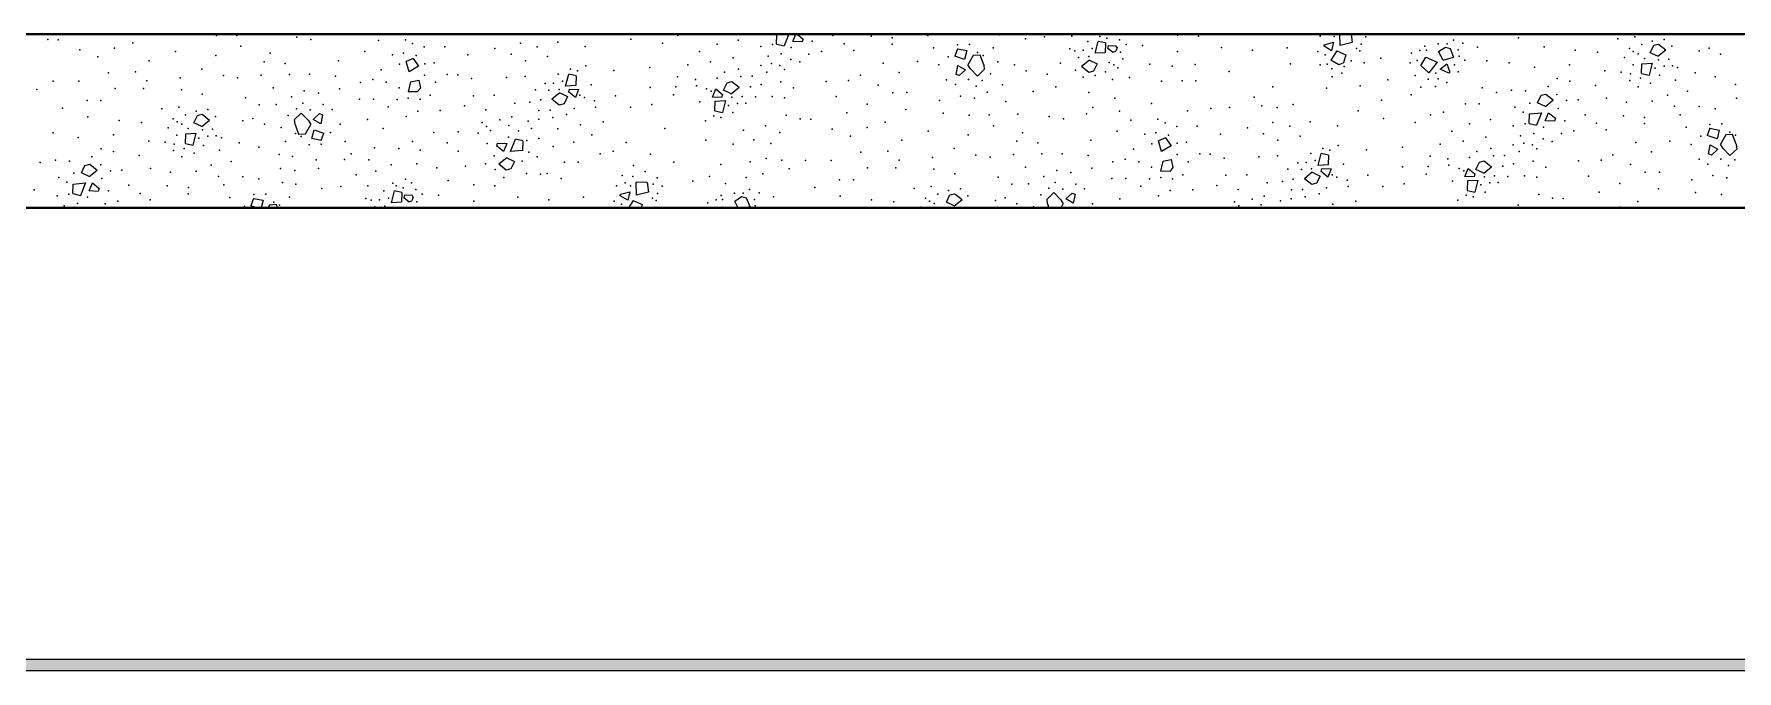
# Model space of a CAD drawing. Header units: metres. Extents: x -1.9 to 95.3, y -2.2 to 2.5.
# Drawn here: x 4.227 to 5.697, y 1.035 to 1.585 of the extents above; entities that cross this region are included whole.
import ezdxf

# ---------------------------------------------------------------- set-up
doc = ezdxf.new("R2010")
doc.units = ezdxf.units.M
doc.header["$MEASUREMENT"] = 0
doc.layers.add('FORRO.EXEC', color=7, linetype='Continuous')
doc.layers.add('LAJES.EST', color=7, linetype='Continuous')
for name, color, linetype, lineweight in [('FORRO.EXEC_Caneta_No__241', 7, 'Continuous', 13), ('LAJES.EST_Caneta_No__1', 7, 'Continuous', 40), ('LAJES.EST_Caneta_No__241', 7, 'Continuous', 13)]:
    doc.layers.add(name, color=color, linetype=linetype, lineweight=lineweight)

# ---------------------------------------------------------------- blocks, each defined once
blk = doc.blocks.new('*X26', base_point=(59.5557, -2.115))
at = {"layer": 'LAJES.EST_Caneta_No__241', "color": 7, "linetype": 'Continuous', "lineweight": 13}
for p, q in [((4.8679, 1.5763), (4.8682, 1.5847)), ((4.8679, 1.5763), (4.8744, 1.5749)), ((4.8682, 1.5847), (4.8719, 1.585)), ((4.8784, 1.585), (4.8744, 1.5749)), ((4.8819, 1.5787), (4.8845, 1.585)), ((4.8899, 1.5783), (4.8819, 1.5787)), ((4.8856, 1.585), (4.8906, 1.5809)), ((4.8906, 1.5809), (4.8899, 1.5783)), ((5.143, 1.5684), (5.1455, 1.5787)), ((5.152, 1.5773), (5.1455, 1.5787)), ((5.152, 1.5773), (5.1517, 1.5689)), ((5.1539, 1.5726), (5.1546, 1.5752)), ((5.1546, 1.5752), (5.1609, 1.5749)), ((5.1619, 1.5734), (5.1609, 1.5749)), ((5.3407, 1.5744), (5.3408, 1.5757)), ((5.3472, 1.5706), (5.3407, 1.5744)), ((5.3408, 1.5757), (5.3489, 1.578)), ((5.3489, 1.578), (5.3472, 1.5706)), ((5.3547, 1.575), (5.3544, 1.585)), ((5.3649, 1.5776), (5.3547, 1.575)), ((5.364, 1.585), (5.3649, 1.5776)), ((5.4396, 1.5698), (5.4454, 1.5738)), ((5.4454, 1.5738), (5.4495, 1.5726)), ((5.6223, 1.5689), (5.6254, 1.5753)), ((5.6254, 1.5753), (5.6295, 1.5763)), ((5.6295, 1.5763), (5.6358, 1.5713)), ((4.554, 1.564), (4.5479, 1.5613)), ((4.5506, 1.5523), (4.5479, 1.5613)), ((4.554, 1.564), (4.5587, 1.5572)), ((5.024, 1.5722), (5.0217, 1.5659)), ((5.0301, 1.5631), (5.0217, 1.5659)), ((5.024, 1.5722), (5.0322, 1.5707)), ((5.0322, 1.5707), (5.0301, 1.5631)), ((5.0377, 1.5665), (5.0331, 1.5585)), ((5.0437, 1.5669), (5.0377, 1.5665)), ((5.0467, 1.5585), (5.0437, 1.5669)), ((5.138, 1.5625), (5.1311, 1.5569)), ((5.138, 1.5625), (5.1446, 1.5593)), ((5.1446, 1.5593), (5.1416, 1.5529)), ((5.1517, 1.5689), (5.143, 1.5684)), ((5.158, 1.5693), (5.1539, 1.5726)), ((5.158, 1.5693), (5.1607, 1.5703)), ((5.1619, 1.5734), (5.1607, 1.5703)), ((5.3518, 1.5704), (5.3465, 1.5625)), ((5.3535, 1.5585), (5.3465, 1.5625)), ((5.3518, 1.5704), (5.3594, 1.567)), ((5.3574, 1.5602), (5.3535, 1.5585)), ((5.3594, 1.567), (5.3574, 1.5602)), ((5.4242, 1.5579), (5.4286, 1.565)), ((5.4286, 1.565), (5.4382, 1.5606)), ((5.4382, 1.5606), (5.4312, 1.5515)), ((5.4434, 1.5624), (5.4396, 1.5698)), ((5.4408, 1.5546), (5.4468, 1.5592)), ((5.4434, 1.5624), (5.4525, 1.5651)), ((5.4468, 1.5592), (5.4494, 1.5522)), ((5.4495, 1.5726), (5.4525, 1.5651)), ((5.6149, 1.551), (5.6152, 1.5593)), ((5.6152, 1.5593), (5.6239, 1.5599)), ((5.6239, 1.5599), (5.6214, 1.5496)), ((5.629, 1.5658), (5.6223, 1.5689)), ((5.629, 1.5658), (5.6358, 1.5713)), ((4.5587, 1.5572), (4.5506, 1.5523)), ((4.5516, 1.5438), (4.5589, 1.5452)), ((4.5589, 1.5452), (4.5603, 1.5383)), ((4.6857, 1.5401), (4.6883, 1.5504)), ((4.6948, 1.549), (4.6883, 1.5504)), ((4.6948, 1.549), (4.6944, 1.5407)), ((5.023, 1.5501), (5.0244, 1.5579)), ((5.0255, 1.5491), (5.023, 1.5501)), ((5.0244, 1.5579), (5.031, 1.5542)), ((5.031, 1.5542), (5.0255, 1.5491)), ((5.0353, 1.555), (5.0331, 1.5585)), ((5.0414, 1.5487), (5.0353, 1.555)), ((5.0472, 1.5543), (5.0414, 1.5487)), ((5.0467, 1.5585), (5.0472, 1.5543)), ((5.1375, 1.5519), (5.1311, 1.5569)), ((5.1416, 1.5529), (5.1375, 1.5519)), ((5.4242, 1.5579), (5.4312, 1.5515)), ((5.4485, 1.5513), (5.4408, 1.5546)), ((5.4494, 1.5522), (5.4485, 1.5513)), ((5.6149, 1.551), (5.6214, 1.5496)), ((4.5516, 1.5438), (4.5496, 1.5352)), ((4.5576, 1.535), (4.5496, 1.5352)), ((4.5603, 1.5383), (4.5576, 1.535)), ((4.6807, 1.5342), (4.6739, 1.5287)), ((4.6807, 1.5342), (4.6873, 1.531)), ((4.6873, 1.531), (4.6843, 1.5247)), ((4.6944, 1.5407), (4.6857, 1.5401)), ((4.6883, 1.5349), (4.689, 1.5375)), ((4.6941, 1.5301), (4.6883, 1.5349)), ((4.689, 1.5375), (4.6969, 1.5371)), ((4.6969, 1.5371), (4.6941, 1.5301)), ((4.8124, 1.5306), (4.8153, 1.5376)), ((4.8204, 1.5302), (4.8124, 1.5306)), ((4.8153, 1.5376), (4.8211, 1.5328)), ((4.8211, 1.5328), (4.8204, 1.5302)), ((4.822, 1.5366), (4.8251, 1.543)), ((4.8287, 1.5334), (4.822, 1.5366)), ((4.8251, 1.543), (4.8292, 1.544)), ((4.8287, 1.5334), (4.8355, 1.539)), ((4.8292, 1.544), (4.8355, 1.539)), ((5.5251, 1.5257), (5.5282, 1.5321)), ((5.5282, 1.5321), (5.5323, 1.5331)), ((5.5323, 1.5331), (5.5386, 1.5281)), ((4.3678, 1.5147), (4.3719, 1.5157)), ((4.3719, 1.5157), (4.3782, 1.5107)), ((4.4516, 1.5111), (4.4574, 1.5167)), ((4.4574, 1.5167), (4.4635, 1.5104)), ((4.4677, 1.5112), (4.4732, 1.5163)), ((4.4732, 1.5163), (4.4758, 1.5153)), ((4.4758, 1.5153), (4.4743, 1.5075)), ((4.6802, 1.5237), (4.6739, 1.5287)), ((4.6843, 1.5247), (4.6802, 1.5237)), ((4.8146, 1.5186), (4.8149, 1.527)), ((4.8146, 1.5186), (4.8211, 1.5172)), ((4.8149, 1.527), (4.8236, 1.5275)), ((4.8236, 1.5275), (4.8211, 1.5172)), ((5.5177, 1.5077), (5.518, 1.5161)), ((5.518, 1.5161), (5.5285, 1.517)), ((5.5285, 1.517), (5.5242, 1.5063)), ((5.5318, 1.5225), (5.5251, 1.5257)), ((5.5317, 1.5101), (5.5346, 1.5171)), ((5.5318, 1.5225), (5.5386, 1.5281)), ((5.5346, 1.5171), (5.5404, 1.5123)), ((4.3647, 1.5084), (4.3678, 1.5147)), ((4.3714, 1.5052), (4.3647, 1.5084)), ((4.3714, 1.5052), (4.3782, 1.5107)), ((4.452, 1.5069), (4.4516, 1.5111)), ((4.452, 1.5069), (4.455, 1.4985)), ((4.461, 1.4989), (4.4656, 1.5069)), ((4.4635, 1.5104), (4.4656, 1.5069)), ((4.4665, 1.4947), (4.4686, 1.5023)), ((4.4743, 1.5075), (4.4677, 1.5112)), ((4.4686, 1.5023), (4.477, 1.4995)), ((5.5177, 1.5077), (5.5242, 1.5063)), ((5.5397, 1.5097), (5.5317, 1.5101)), ((5.5404, 1.5123), (5.5397, 1.5097)), ((5.6738, 1.5036), (5.6715, 1.4973)), ((5.6738, 1.5036), (5.682, 1.5021)), ((5.682, 1.5021), (5.68, 1.4945)), ((4.3573, 1.4904), (4.3576, 1.4987)), ((4.3573, 1.4904), (4.3638, 1.489)), ((4.3576, 1.4987), (4.3663, 1.4993)), ((4.3663, 1.4993), (4.3638, 1.489)), ((4.455, 1.4985), (4.461, 1.4989)), ((4.4747, 1.4932), (4.4665, 1.4947)), ((4.4747, 1.4932), (4.477, 1.4995)), ((4.6262, 1.4883), (4.6269, 1.4909)), ((4.632, 1.4835), (4.6262, 1.4883)), ((4.6269, 1.4909), (4.6348, 1.4905)), ((4.6348, 1.4905), (4.632, 1.4835)), ((4.6381, 1.4836), (4.6423, 1.4943)), ((4.6488, 1.4929), (4.6423, 1.4943)), ((4.6488, 1.4929), (4.6485, 1.4845)), ((5.2038, 1.4955), (5.1977, 1.4927)), ((5.2004, 1.4837), (5.1977, 1.4927)), ((5.2085, 1.4886), (5.2004, 1.4837)), ((5.2038, 1.4955), (5.2085, 1.4886)), ((5.68, 1.4945), (5.6715, 1.4973)), ((5.6728, 1.4815), (5.6742, 1.4894)), ((5.6742, 1.4894), (5.6808, 1.4856)), ((5.6808, 1.4856), (5.6753, 1.4805)), ((5.6875, 1.4979), (5.6829, 1.49)), ((5.6851, 1.4864), (5.6829, 1.49)), ((5.6912, 1.4801), (5.6851, 1.4864)), ((5.6935, 1.4983), (5.6875, 1.4979)), ((5.697, 1.4857), (5.6912, 1.4801)), ((5.6965, 1.4899), (5.6935, 1.4983)), ((5.6965, 1.4899), (5.697, 1.4857)), ((4.2675, 1.4651), (4.2706, 1.4715)), ((4.2706, 1.4715), (4.2747, 1.4725)), ((4.2747, 1.4725), (4.281, 1.4675)), ((4.6348, 1.4781), (4.6279, 1.4725)), ((4.6343, 1.4675), (4.6279, 1.4725)), ((4.6348, 1.4781), (4.6414, 1.4749)), ((4.6485, 1.4845), (4.6381, 1.4836)), ((4.6414, 1.4749), (4.6384, 1.4685)), ((5.2015, 1.4752), (5.1994, 1.4666)), ((5.2015, 1.4752), (5.2087, 1.4766)), ((5.2087, 1.4766), (5.2101, 1.4697)), ((5.3355, 1.4715), (5.3381, 1.4818)), ((5.3442, 1.4721), (5.3355, 1.4715)), ((5.3446, 1.4804), (5.3381, 1.4818)), ((5.3446, 1.4804), (5.3442, 1.4721)), ((5.4718, 1.468), (5.4749, 1.4744)), ((5.4749, 1.4744), (5.479, 1.4754)), ((5.479, 1.4754), (5.4853, 1.4704)), ((5.6753, 1.4805), (5.6728, 1.4815)), ((4.2604, 1.4555), (4.2709, 1.4564)), ((4.2709, 1.4564), (4.2666, 1.4457)), ((4.2742, 1.4619), (4.2675, 1.4651)), ((4.2742, 1.4619), (4.281, 1.4675)), ((4.2742, 1.4495), (4.277, 1.4565)), ((4.277, 1.4565), (4.2828, 1.4517)), ((4.6384, 1.4685), (4.6343, 1.4675)), ((4.747, 1.4459), (4.7466, 1.4572)), ((4.7561, 1.4567), (4.7466, 1.4572)), ((4.7561, 1.4567), (4.7571, 1.4484)), ((5.2075, 1.4664), (5.1994, 1.4666)), ((5.2101, 1.4697), (5.2075, 1.4664)), ((5.3305, 1.4656), (5.3237, 1.4601)), ((5.33, 1.4551), (5.3237, 1.4601)), ((5.3341, 1.4561), (5.33, 1.4551)), ((5.3305, 1.4656), (5.3372, 1.4624)), ((5.3372, 1.4624), (5.3341, 1.4561)), ((5.3381, 1.4663), (5.3388, 1.4689)), ((5.3439, 1.4615), (5.3381, 1.4663)), ((5.3388, 1.4689), (5.3467, 1.4685)), ((5.3467, 1.4685), (5.3439, 1.4615)), ((5.4623, 1.462), (5.4651, 1.469)), ((5.4702, 1.4616), (5.4623, 1.462)), ((5.4644, 1.45), (5.4647, 1.4584)), ((5.4647, 1.4584), (5.4735, 1.4589)), ((5.4651, 1.469), (5.4709, 1.4642)), ((5.4709, 1.4642), (5.4702, 1.4616)), ((5.4735, 1.4589), (5.4709, 1.4486)), ((5.4785, 1.4648), (5.4718, 1.468)), ((5.4785, 1.4648), (5.4853, 1.4704)), ((4.2601, 1.4472), (4.2604, 1.4555)), ((4.2601, 1.4472), (4.2666, 1.4457)), ((4.2821, 1.4491), (4.2742, 1.4495)), ((4.2828, 1.4517), (4.2821, 1.4491)), ((4.4162, 1.443), (4.4139, 1.4367)), ((4.4162, 1.443), (4.4244, 1.4415)), ((4.4244, 1.4415), (4.4227, 1.435)), ((4.5352, 1.4392), (4.5378, 1.4495)), ((4.5443, 1.4481), (4.5378, 1.4495)), ((4.5443, 1.4481), (4.5439, 1.4398)), ((4.5461, 1.4434), (4.5468, 1.4461)), ((4.5502, 1.4401), (4.5461, 1.4434)), ((4.5468, 1.4461), (4.5531, 1.4458)), ((4.5541, 1.4442), (4.5529, 1.4411)), ((4.5541, 1.4442), (4.5531, 1.4458)), ((4.7329, 1.4452), (4.7331, 1.4466)), ((4.7394, 1.4415), (4.7329, 1.4452)), ((4.7331, 1.4466), (4.7411, 1.4488)), ((4.7411, 1.4488), (4.7394, 1.4415)), ((4.7571, 1.4484), (4.747, 1.4459)), ((4.8318, 1.4406), (4.8377, 1.4446)), ((4.8377, 1.4446), (4.8417, 1.4435)), ((4.8417, 1.4435), (4.8447, 1.436)), ((5.0145, 1.4398), (5.0176, 1.4461)), ((5.0176, 1.4461), (5.0217, 1.4471)), ((5.0212, 1.4366), (5.028, 1.4421)), ((5.0217, 1.4471), (5.028, 1.4421)), ((5.1014, 1.4425), (5.1072, 1.4481)), ((5.1018, 1.4383), (5.1014, 1.4425)), ((5.1072, 1.4481), (5.1133, 1.4418)), ((5.1133, 1.4418), (5.1154, 1.4383)), ((5.1176, 1.4426), (5.1231, 1.4477)), ((5.1241, 1.4389), (5.1176, 1.4426)), ((5.1231, 1.4477), (5.1256, 1.4467)), ((5.1256, 1.4467), (5.1241, 1.4389)), ((5.4644, 1.45), (5.4709, 1.4486)), ((4.4191, 1.435), (4.4139, 1.4367)), ((4.43, 1.4373), (4.4286, 1.435)), ((4.436, 1.4377), (4.43, 1.4373)), ((4.4369, 1.435), (4.436, 1.4377)), ((4.5439, 1.4398), (4.5352, 1.4392)), ((4.5502, 1.4401), (4.5529, 1.4411)), ((4.7441, 1.4412), (4.7399, 1.435)), ((4.7441, 1.4412), (4.7517, 1.4378)), ((4.7517, 1.4378), (4.7508, 1.435)), ((4.8204, 1.435), (4.8209, 1.4358)), ((4.8209, 1.4358), (4.8226, 1.435)), ((4.8347, 1.435), (4.8318, 1.4406)), ((4.8415, 1.435), (4.8447, 1.436)), ((5.0212, 1.4366), (5.0145, 1.4398)), ((5.1018, 1.4383), (5.103, 1.435)), ((5.1135, 1.435), (5.1154, 1.4383))]:
    blk.add_line(p, q, dxfattribs=at)
for p in [(4.2384, 1.5804), (4.2474, 1.58), (4.3119, 1.5775), (4.3843, 1.5837), (4.4017, 1.5838), (4.4053, 1.5744), (4.4263, 1.5845), (4.4536, 1.5823), (4.4657, 1.5804), (4.4855, 1.5846), (4.5241, 1.5793), (4.5473, 1.5801), (4.5535, 1.5769), (4.5636, 1.5739), (4.5813, 1.5741), (4.6466, 1.5772), (4.6612, 1.5741), (4.679, 1.5779), (4.7026, 1.5743), (4.7421, 1.5807), (4.7694, 1.5771), (4.7827, 1.5838), (4.8165, 1.5762), (4.8346, 1.5797), (4.8542, 1.5743), (4.8644, 1.576), (4.8987, 1.5788), (4.9164, 1.5838), (4.9261, 1.5766), (4.9494, 1.5831), (4.9676, 1.5763), (4.9677, 1.5816), (4.9984, 1.5838), (5.0241, 1.5756), (5.0344, 1.576), (5.0604, 1.5844), (5.0829, 1.5808), (5.0993, 1.5826), (5.1227, 1.5831), (5.1366, 1.5787), (5.1471, 1.583), (5.1531, 1.5814), (5.1639, 1.5801), (5.1697, 1.576), (5.1838, 1.5751), (5.214, 1.5841), (5.2323, 1.5832), (5.3372, 1.5831), (5.3494, 1.583), (5.369, 1.5845), (5.3727, 1.5764), (5.3768, 1.5827), (5.4278, 1.5746), (5.4392, 1.5766), (5.4469, 1.5767), (5.4523, 1.5798), (5.4606, 1.5771), (5.4731, 1.5737), (5.5087, 1.5817), (5.5306, 1.5741), (5.5944, 1.5809), (5.6091, 1.5825), (5.615, 1.5759), (5.6241, 1.579), (5.6343, 1.5804), (5.6409, 1.5745), (5.6787, 1.5846), (5.6933, 1.5848), (4.2661, 1.5715), (4.2818, 1.5653), (4.2962, 1.5728), (4.3261, 1.5619), (4.3488, 1.5698), (4.3835, 1.5665), (4.4254, 1.561), (4.4305, 1.5684), (4.4436, 1.5596), (4.4894, 1.5619), (4.5122, 1.5698), (4.5362, 1.5672), (4.5421, 1.5589), (4.5456, 1.5684), (4.5565, 1.5664), (4.564, 1.5593), (4.5721, 1.5602), (4.6013, 1.567), (4.6246, 1.5725), (4.6385, 1.5675), (4.651, 1.5619), (4.6701, 1.5655), (4.8012, 1.5698), (4.8109, 1.561), (4.8305, 1.5645), (4.8605, 1.5658), (4.8635, 1.5595), (4.8719, 1.5678), (4.8802, 1.5631), (4.8804, 1.5733), (4.8878, 1.5609), (4.8958, 1.5676), (4.9067, 1.57), (4.9346, 1.5709), (4.96, 1.5599), (4.9896, 1.5612), (5.0035, 1.5731), (5.0161, 1.5653), (5.0413, 1.569), (5.0463, 1.5664), (5.055, 1.5732), (5.0589, 1.561), (5.113, 1.5599), (5.121, 1.5721), (5.1253, 1.5706), (5.1286, 1.5648), (5.1326, 1.571), (5.1374, 1.5655), (5.1403, 1.5726), (5.1551, 1.5603), (5.165, 1.5693), (5.1668, 1.5635), (5.1901, 1.5589), (5.2142, 1.5698), (5.252, 1.5734), (5.2789, 1.571), (5.3087, 1.5732), (5.3117, 1.5593), (5.3353, 1.5699), (5.3417, 1.5672), (5.3432, 1.5589), (5.364, 1.5619), (5.3686, 1.5726), (5.3716, 1.5706), (5.3753, 1.5601), (5.3898, 1.5641), (5.4151, 1.5602), (5.4162, 1.5685), (5.4211, 1.5622), (5.4234, 1.5708), (5.429, 1.5712), (5.4565, 1.5714), (5.4573, 1.5659), (5.4621, 1.5624), (5.4811, 1.5618), (5.5006, 1.5602), (5.5576, 1.571), (5.5768, 1.5693), (5.6001, 1.5647), (5.6044, 1.5724), (5.6077, 1.5699), (5.6118, 1.5679), (5.6173, 1.564), (5.6296, 1.5628), (5.6383, 1.5634), (5.6646, 1.5706), (5.6731, 1.5728), (5.6831, 1.5676), (4.243, 1.5444), (4.2653, 1.5443), (4.2909, 1.5516), (4.3141, 1.5524), (4.324, 1.5447), (4.3527, 1.5471), (4.3715, 1.5548), (4.3902, 1.5491), (4.4024, 1.5472), (4.4226, 1.5495), (4.4472, 1.5502), (4.4646, 1.5503), (4.487, 1.5486), (4.5191, 1.5457), (4.5264, 1.5542), (4.5639, 1.5495), (4.5834, 1.5501), (4.5925, 1.5498), (4.6045, 1.5465), (4.6345, 1.5476), (4.6506, 1.5484), (4.6793, 1.5505), (4.6831, 1.5444), (4.6898, 1.5547), (4.6958, 1.5532), (4.703, 1.5575), (4.7273, 1.5536), (4.7585, 1.556), (4.7824, 1.5482), (4.7912, 1.5583), (4.7978, 1.5457), (4.8164, 1.5469), (4.8228, 1.5521), (4.8349, 1.5547), (4.8371, 1.5484), (4.8468, 1.5487), (4.8543, 1.5578), (4.8593, 1.5522), (4.8708, 1.5579), (4.8746, 1.5544), (4.9301, 1.5448), (4.9402, 1.5494), (4.9736, 1.5519), (5.0079, 1.5583), (5.0146, 1.5455), (5.0335, 1.5457), (5.0455, 1.545), (5.0525, 1.5507), (5.0732, 1.5583), (5.0833, 1.5532), (5.1014, 1.5505), (5.1261, 1.5537), (5.1326, 1.5478), (5.1429, 1.5492), (5.152, 1.5523), (5.1579, 1.5457), (5.1592, 1.5584), (5.1626, 1.5558), (5.1725, 1.5474), (5.2002, 1.5442), (5.2094, 1.5572), (5.218, 1.5445), (5.2293, 1.5587), (5.2299, 1.5446), (5.2586, 1.5527), (5.3373, 1.5585), (5.3473, 1.5551), (5.3477, 1.548), (5.3559, 1.5512), (5.3581, 1.557), (5.3957, 1.5454), (5.4194, 1.5493), (5.4307, 1.546), (5.4373, 1.5511), (5.4392, 1.5462), (5.4532, 1.5585), (5.4565, 1.5523), (5.5223, 1.5564), (5.542, 1.5466), (5.5527, 1.5585), (5.5529, 1.5442), (5.5832, 1.5531), (5.5973, 1.5522), (5.6046, 1.5449), (5.6052, 1.5506), (5.6075, 1.5584), (5.6139, 1.5468), (5.6266, 1.5556), (5.6303, 1.5495), (5.6344, 1.5573), (5.6416, 1.5576), (5.6443, 1.5452), (5.646, 1.5561), (5.6612, 1.5516), (5.6784, 1.548), (4.229, 1.5371), (4.2966, 1.5381), (4.321, 1.5381), (4.354, 1.5369), (4.3719, 1.533), (4.4093, 1.53), (4.433, 1.5387), (4.4489, 1.5307), (4.46, 1.5359), (4.4722, 1.534), (4.4903, 1.5378), (4.5085, 1.5433), (4.5308, 1.5434), (4.5419, 1.5386), (4.5498, 1.5296), (4.5688, 1.5321), (4.5733, 1.5434), (4.6061, 1.5316), (4.6241, 1.5321), (4.6597, 1.5369), (4.668, 1.5424), (4.6713, 1.5366), (4.6753, 1.5427), (4.6801, 1.5372), (4.6978, 1.5321), (4.7019, 1.5301), (4.7077, 1.5411), (4.7286, 1.5316), (4.7587, 1.5389), (4.7789, 1.5325), (4.7809, 1.5393), (4.7987, 1.5403), (4.8074, 1.5376), (4.8115, 1.5356), (4.8293, 1.5304), (4.8381, 1.5311), (4.8452, 1.5395), (4.8497, 1.5307), (4.8545, 1.5415), (4.864, 1.5311), (4.8714, 1.5437), (4.8746, 1.53), (4.8825, 1.5387), (4.9107, 1.544), (4.9193, 1.531), (4.9556, 1.541), (4.9683, 1.5343), (4.9804, 1.5344), (5.0223, 1.5413), (5.0266, 1.5314), (5.0388, 1.5295), (5.0402, 1.54), (5.0498, 1.5347), (5.0631, 1.5412), (5.0895, 1.5354), (5.1089, 1.5393), (5.1374, 1.5346), (5.1601, 1.5296), (5.2804, 1.5306), (5.2963, 1.5394), (5.3429, 1.5383), (5.3717, 1.5402), (5.4158, 1.5326), (5.4241, 1.5391), (5.437, 1.5396), (5.4467, 1.5433), (5.4773, 1.5387), (5.4895, 1.5346), (5.5026, 1.5366), (5.5147, 1.5359), (5.5342, 1.5396), (5.5417, 1.5327), (5.575, 1.5406), (5.5847, 1.5296), (5.6118, 1.5395), (5.6226, 1.5427), (5.6372, 1.5323), (5.6544, 1.5356), (5.696, 1.5415), (5.6969, 1.5296), (4.2511, 1.5211), (4.2724, 1.5276), (4.2843, 1.5277), (4.3369, 1.5203), (4.3515, 1.5219), (4.3574, 1.5153), (4.3665, 1.5185), (4.3767, 1.5198), (4.4211, 1.524), (4.4357, 1.5242), (4.4532, 1.5204), (4.4586, 1.5254), (4.4652, 1.5197), (4.4764, 1.5241), (4.4841, 1.5199), (4.5077, 1.5288), (4.5198, 1.5289), (4.5325, 1.5222), (4.5401, 1.5286), (4.558, 1.5184), (4.56, 1.5287), (4.5774, 1.5191), (4.5982, 1.5229), (4.6167, 1.5195), (4.6418, 1.5252), (4.6549, 1.5262), (4.6626, 1.519), (4.6642, 1.5282), (4.6723, 1.5193), (4.6865, 1.5155), (4.693, 1.5208), (4.7107, 1.5274), (4.7116, 1.5219), (4.7417, 1.522), (4.7601, 1.5242), (4.8017, 1.5266), (4.8263, 1.5233), (4.83, 1.5172), (4.8341, 1.525), (4.8413, 1.5253), (4.8762, 1.515), (4.9285, 1.517), (4.9462, 1.5245), (4.9796, 1.5198), (5.0085, 1.5276), (5.0117, 1.5168), (5.0341, 1.5151), (5.0515, 1.5152), (5.0657, 1.5267), (5.0761, 1.5159), (5.1354, 1.516), (5.141, 1.5217), (5.1641, 1.5184), (5.1915, 1.5251), (5.2228, 1.5188), (5.2429, 1.5207), (5.259, 1.5217), (5.2869, 1.5231), (5.3003, 1.5217), (5.3141, 1.5243), (5.37, 1.5186), (5.3903, 1.528), (5.4325, 1.5152), (5.4437, 1.5175), (5.4627, 1.5247), (5.4745, 1.5246), (5.5055, 1.5218), (5.5125, 1.5176), (5.5185, 1.5254), (5.5427, 1.5207), (5.5501, 1.5276), (5.5601, 1.5282), (5.5662, 1.5152), (5.6019, 1.5262), (5.6241, 1.5271), (5.6434, 1.5227), (5.6482, 1.5153), (5.6645, 1.5223), (5.6783, 1.5204), (4.273, 1.5135), (4.3, 1.5104), (4.3193, 1.5087), (4.3425, 1.5041), (4.3468, 1.5118), (4.3502, 1.5093), (4.3542, 1.5073), (4.3597, 1.5035), (4.372, 1.5022), (4.3808, 1.5028), (4.3833, 1.5139), (4.407, 1.51), (4.4155, 1.5122), (4.4255, 1.5071), (4.4399, 1.5044), (4.4462, 1.5147), (4.4826, 1.5001), (4.4909, 1.5071), (4.5145, 1.5112), (4.5281, 1.5033), (4.5479, 1.5138), (4.5719, 1.5), (4.5929, 1.5007), (4.6135, 1.5087), (4.6173, 1.5052), (4.6209, 1.5016), (4.6288, 1.5109), (4.6366, 1.5061), (4.6392, 1.5135), (4.6449, 1.5014), (4.6533, 1.5097), (4.6562, 1.5034), (4.6625, 1.5114), (4.6745, 1.513), (4.6789, 1.5031), (4.6985, 1.5067), (4.7182, 1.5093), (4.7713, 1.5035), (4.8064, 1.5101), (4.8136, 1.5145), (4.8196, 1.5129), (4.8392, 1.5021), (4.8583, 1.5057), (4.8708, 1.5001), (4.8882, 1.5118), (4.8973, 1.5114), (4.9159, 1.5029), (4.946, 1.5042), (4.9617, 1.509), (4.9987, 1.5012), (5.0552, 1.5058), (5.1034, 1.5137), (5.1155, 1.5118), (5.162, 1.5012), (5.1739, 1.5107), (5.1971, 1.5115), (5.2033, 1.5083), (5.2134, 1.5053), (5.2311, 1.5055), (5.2744, 1.5039), (5.2964, 1.5086), (5.311, 1.5055), (5.3288, 1.5093), (5.3524, 1.5057), (5.3919, 1.5121), (5.4192, 1.5085), (5.451, 1.5012), (5.4663, 1.5076), (5.4844, 1.5111), (5.5041, 1.5058), (5.5142, 1.5074), (5.5302, 1.5047), (5.5486, 1.5102), (5.5565, 1.5014), (5.5759, 1.508), (5.5844, 1.5023), (5.5992, 1.5145), (5.6174, 1.5077), (5.6175, 1.513), (5.6534, 1.5045), (5.6739, 1.507), (5.6842, 1.5074), (5.6911, 1.5004), (4.243, 1.4996), (4.2647, 1.4958), (4.2845, 1.486), (4.2951, 1.4979), (4.3256, 1.4925), (4.3397, 1.4917), (4.3476, 1.49), (4.3499, 1.4978), (4.3563, 1.4862), (4.369, 1.495), (4.3728, 1.4889), (4.3768, 1.4967), (4.384, 1.497), (4.3884, 1.4955), (4.4036, 1.491), (4.4208, 1.4874), (4.4437, 1.4922), (4.4524, 1.499), (4.4574, 1.4964), (4.4643, 1.4894), (4.4746, 1.4898), (4.4952, 1.4923), (4.5205, 1.4868), (4.5417, 1.4861), (4.5535, 1.4923), (4.5833, 1.4911), (4.61, 1.4993), (4.618, 1.4904), (4.6363, 1.4959), (4.6523, 1.4932), (4.6625, 1.4949), (4.6748, 1.4879), (4.6928, 1.4915), (4.7082, 1.4979), (4.738, 1.4913), (4.8068, 1.4933), (4.8304, 1.4898), (4.8482, 1.4936), (4.8628, 1.4905), (4.9316, 1.4967), (4.9759, 1.4933), (5.0213, 1.4862), (5.0333, 1.4979), (5.0752, 1.4924), (5.0803, 1.4998), (5.0934, 1.491), (5.1392, 1.4933), (5.1762, 1.4856), (5.186, 1.4986), (5.1919, 1.4903), (5.1955, 1.4998), (5.2063, 1.4978), (5.2138, 1.4908), (5.2219, 1.4916), (5.2511, 1.4985), (5.2883, 1.4989), (5.3008, 1.4933), (5.3199, 1.4969), (5.3396, 1.4861), (5.3528, 1.4889), (5.4083, 1.4874), (5.441, 1.4898), (5.4607, 1.4924), (5.4803, 1.4959), (5.4847, 1.4861), (5.5041, 1.4892), (5.5103, 1.4972), (5.5133, 1.4909), (5.5206, 1.4893), (5.5217, 1.4992), (5.5244, 1.4858), (5.53, 1.4945), (5.5376, 1.4923), (5.5456, 1.499), (5.6098, 1.4913), (5.6394, 1.4926), (5.6577, 1.4897), (5.6659, 1.4967), (5.6961, 1.4978), (4.2319, 1.474), (4.245, 1.4761), (4.2571, 1.4753), (4.2766, 1.4791), (4.2842, 1.4721), (4.2953, 1.4836), (4.3174, 1.48), (4.347, 1.4843), (4.3542, 1.4789), (4.365, 1.4821), (4.3797, 1.4717), (4.3867, 1.4846), (4.3968, 1.475), (4.4384, 1.481), (4.4497, 1.4793), (4.4702, 1.4764), (4.4946, 1.4768), (4.5004, 1.4815), (4.5158, 1.4764), (4.535, 1.472), (4.5572, 1.4728), (4.56, 1.4846), (4.593, 1.4839), (4.5991, 1.4709), (4.6164, 1.473), (4.6239, 1.4799), (4.648, 1.4753), (4.654, 1.4831), (4.661, 1.4789), (4.6847, 1.4744), (4.6965, 1.4744), (4.7155, 1.4815), (4.7267, 1.4839), (4.7443, 1.4714), (4.759, 1.4812), (4.7792, 1.4744), (4.8198, 1.4723), (4.845, 1.4748), (4.8589, 1.4774), (4.8723, 1.476), (4.8928, 1.4758), (4.9151, 1.4758), (4.9407, 1.483), (4.9639, 1.4838), (4.9738, 1.4761), (5.0025, 1.4785), (5.04, 1.4805), (5.0522, 1.4786), (5.0724, 1.4809), (5.097, 1.4816), (5.1145, 1.4817), (5.1368, 1.48), (5.1583, 1.4747), (5.1689, 1.4771), (5.1806, 1.4748), (5.2137, 1.4809), (5.2232, 1.4748), (5.2333, 1.4815), (5.2423, 1.4812), (5.2543, 1.4779), (5.2843, 1.479), (5.3004, 1.4798), (5.3179, 1.4738), (5.3251, 1.4741), (5.3291, 1.4819), (5.3329, 1.4758), (5.3456, 1.4846), (5.3575, 1.4725), (5.3772, 1.485), (5.4307, 1.4707), (5.4322, 1.4796), (5.4476, 1.4772), (5.4485, 1.4717), (5.4662, 1.4783), (5.4726, 1.4835), (5.4869, 1.4798), (5.495, 1.4709), (5.4966, 1.4801), (5.5043, 1.4729), (5.5091, 1.4836), (5.5212, 1.4751), (5.5605, 1.4754), (5.5799, 1.4762), (5.59, 1.4808), (5.6054, 1.4724), (5.6234, 1.4833), (5.6645, 1.4769), (5.6721, 1.4727), (5.6833, 1.4771), (5.69, 1.4714), (5.6953, 1.4764), (4.2479, 1.4612), (4.2549, 1.457), (4.261, 1.4648), (4.2851, 1.4602), (4.2926, 1.467), (4.3025, 1.4676), (4.3271, 1.469), (4.3443, 1.4656), (4.3666, 1.4665), (4.3858, 1.4621), (4.407, 1.4617), (4.4208, 1.4599), (4.4393, 1.469), (4.4413, 1.4569), (4.4517, 1.4672), (4.4723, 1.469), (4.5048, 1.4635), (4.5219, 1.4667), (4.5365, 1.4563), (4.5474, 1.4596), (4.5525, 1.4566), (4.5745, 1.4695), (4.5842, 1.4585), (4.6248, 1.4679), (4.6323, 1.461), (4.6519, 1.4647), (4.664, 1.464), (4.6697, 1.4645), (4.6819, 1.4604), (4.7346, 1.4629), (4.7371, 1.4564), (4.7436, 1.4619), (4.7544, 1.4664), (4.7646, 1.4607), (4.7955, 1.4581), (4.81, 1.462), (4.8238, 1.4559), (4.8417, 1.4612), (4.8559, 1.4642), (4.8788, 1.4685), (4.9222, 1.459), (4.9342, 1.4591), (4.9464, 1.4695), (4.9708, 1.4695), (5.0038, 1.4683), (5.0217, 1.4644), (5.0591, 1.4614), (5.0828, 1.4701), (5.0987, 1.4621), (5.1084, 1.4568), (5.1098, 1.4673), (5.122, 1.4654), (5.1401, 1.4692), (5.1575, 1.4602), (5.1696, 1.4603), (5.1899, 1.46), (5.1917, 1.47), (5.1997, 1.461), (5.2099, 1.4601), (5.2186, 1.4635), (5.2559, 1.463), (5.2739, 1.4635), (5.2916, 1.4566), (5.3047, 1.4576), (5.3095, 1.4683), (5.314, 1.4596), (5.3211, 1.468), (5.3299, 1.4686), (5.3477, 1.4635), (5.3517, 1.4615), (5.3605, 1.4588), (5.3784, 1.4631), (5.4085, 1.4703), (5.4287, 1.4639), (5.4515, 1.458), (5.4573, 1.469), (5.4613, 1.467), (5.4791, 1.4618), (5.4839, 1.4564), (5.4879, 1.4625), (5.4911, 1.4567), (5.4995, 1.4621), (5.5138, 1.4625), (5.5244, 1.4614), (5.5323, 1.4701), (5.5691, 1.4624), (5.596, 1.4559), (5.6181, 1.4657), (5.6302, 1.4658), (5.6583, 1.459), (5.6764, 1.4628), (5.6886, 1.4609), (4.2268, 1.4505), (4.2465, 1.4452), (4.2567, 1.4468), (4.2727, 1.4441), (4.291, 1.4496), (4.3086, 1.4546), (4.3183, 1.4474), (4.3268, 1.4417), (4.3416, 1.4539), (4.3598, 1.4471), (4.3599, 1.4524), (4.3906, 1.4547), (4.3958, 1.4439), (4.4163, 1.4465), (4.4267, 1.4468), (4.4473, 1.444), (4.4526, 1.4553), (4.4752, 1.4517), (4.4915, 1.4534), (4.5132, 1.443), (4.5149, 1.4539), (4.5176, 1.4415), (4.5248, 1.4418), (4.5288, 1.4495), (4.5326, 1.4434), (4.5393, 1.4538), (4.5453, 1.4522), (4.5562, 1.4509), (4.5619, 1.4468), (4.576, 1.4459), (4.6063, 1.4549), (4.6245, 1.454), (4.6443, 1.4442), (4.6711, 1.4418), (4.701, 1.444), (4.7295, 1.4539), (4.7416, 1.4538), (4.7608, 1.4434), (4.7612, 1.4553), (4.7638, 1.4414), (4.7649, 1.4472), (4.769, 1.4536), (4.8156, 1.4417), (4.8201, 1.4455), (4.8212, 1.442), (4.8314, 1.4475), (4.8391, 1.4475), (4.8445, 1.4507), (4.8488, 1.4422), (4.8528, 1.4479), (4.8653, 1.4445), (4.9009, 1.4525), (4.9228, 1.4449), (4.9498, 1.4418), (4.9867, 1.4517), (4.9966, 1.4432), (5.0013, 1.4533), (5.0072, 1.4467), (5.0163, 1.4499), (5.0266, 1.4512), (5.0331, 1.4453), (5.0568, 1.4414), (5.0653, 1.4436), (5.0709, 1.4554), (5.0855, 1.4556), (5.096, 1.4461), (5.103, 1.4518), (5.115, 1.4511), (5.1263, 1.4555), (5.1339, 1.4513), (5.1643, 1.4426), (5.1823, 1.4536), (5.1977, 1.4452), (5.2078, 1.4498), (5.2272, 1.4505), (5.248, 1.4543), (5.2665, 1.4509), (5.2786, 1.4423), (5.289, 1.4449), (5.3123, 1.4428), (5.3124, 1.4504), (5.3221, 1.4507), (5.3243, 1.4444), (5.3363, 1.4469), (5.3428, 1.4522), (5.3614, 1.4533), (5.3915, 1.4534), (5.4099, 1.4556), (5.4562, 1.4415), (5.4634, 1.4459), (5.4694, 1.4443), (5.4761, 1.4547), (5.4799, 1.4486), (5.526, 1.4464), (5.538, 1.4432), (5.5471, 1.4429), (5.5783, 1.4484), (5.6294, 1.4512), (5.6615, 1.4482), (5.6839, 1.4465), (4.2527, 1.4366), (4.2641, 1.4386), (4.288, 1.4384), (4.299, 1.4408), (4.4084, 1.4361), (4.4336, 1.4398), (4.4386, 1.4372), (4.5208, 1.4357), (4.5296, 1.4363), (4.5572, 1.4401), (4.6064, 1.4406), (4.7275, 1.4407), (4.734, 1.438), (4.8084, 1.4393), (4.8495, 1.4367), (4.9691, 1.4401), (4.9923, 1.4355), (5, 1.4407), (5.004, 1.4387), (5.0753, 1.4385), (5.0897, 1.4358), (5.1407, 1.4385), (5.2633, 1.4401), (5.2671, 1.4366), (5.2864, 1.4375), (5.3031, 1.4411), (5.3483, 1.4381), (5.368, 1.4407), (5.5082, 1.4371), (5.5958, 1.4356), (5.6115, 1.4404)]:
    blk.add_point(p, dxfattribs=at)

msp = doc.modelspace()

# ---------------------------------------------------------------- hatches: boundary and pattern name
at = {"layer": 'FORRO.EXEC', "linetype": 'Continuous', "lineweight": 0, "true_color": 0xffffff}
msp.add_hatch(color=7, dxfattribs=at).paths.add_polyline_path([(2.9551, 1.045), (2.9551, 1.035), (7.0051, 1.035), (7.0051, 1.045)])

# ---------------------------------------------------------------- linework, layer by layer
at = {"layer": 'FORRO.EXEC_Caneta_No__241', "color": 7, "linetype": 'Continuous', "lineweight": 13}
for p, q in [((7.0051, 1.045), (2.9551, 1.045)), ((7.0051, 1.035), (2.9551, 1.035))]:
    msp.add_line(p, q, dxfattribs=at)
at = {"layer": 'LAJES.EST_Caneta_No__1', "color": 7, "linetype": 'Continuous', "lineweight": 40}
for p, q in [((7.2051, 1.585), (2.9551, 1.585)), ((7.0051, 1.435), (2.9551, 1.435))]:
    msp.add_line(p, q, dxfattribs=at)

# ---------------------------------------------------------------- block references
at = {"layer": 'LAJES.EST', "lineweight": 0}
msp.add_blockref('*X26', (59.5557, -2.115), dxfattribs=at)

doc.saveas('drawing.dxf')
